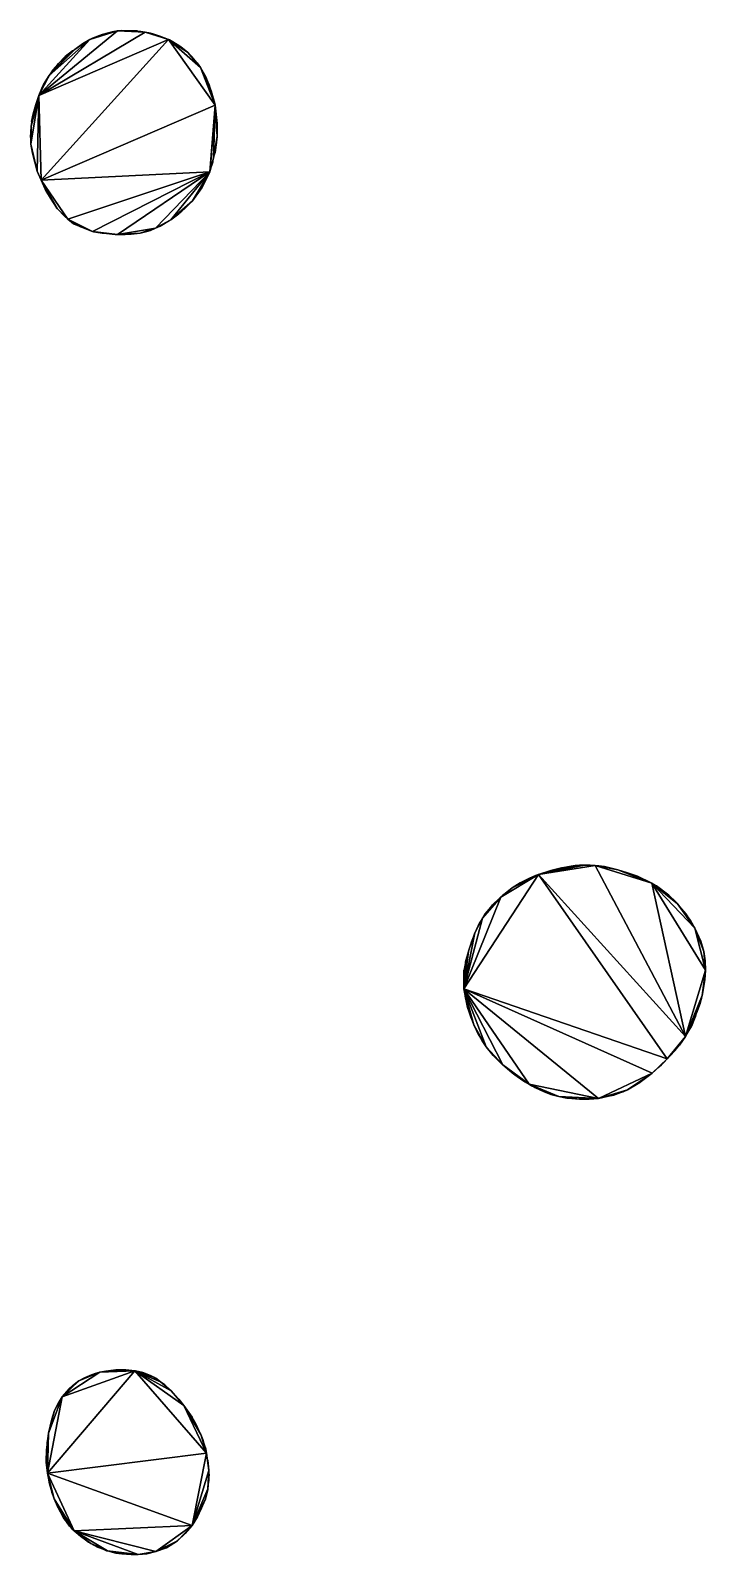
# Model space of a CAD drawing. Extents: x -71 to 81, y -65 to 68.
# Drawn here: x 25.6 to 81.1, y -57.7 to 67.6 of the extents above; entities that cross this region are included whole.
import ezdxf

# ---------------------------------------------------------------- set-up
doc = ezdxf.new("R2010")
doc.units = 0

msp = doc.modelspace()

# ---------------------------------------------------------------- linework, layer by layer
for points in [[(32.78, 67.53, 142), (30.53, 66.81, 142), (26.33, 62.21, 142)], [(35.07, 67.41, 142), (32.78, 67.53, 142), (26.33, 62.21, 142)], [(36.98, 66.82, 142), (35.07, 67.41, 142), (26.33, 62.21, 142)], [(36.98, 66.82, 142), (26.33, 62.21, 142), (26.53, 55.26, 142)], [(30.53, 66.81, 142), (27.17, 63.85, 142), (26.33, 62.21, 142)], [(40.8, 61.42, 142), (36.98, 66.82, 142), (26.53, 55.26, 142)], [(30.53, 66.81, 142), (29.28, 66.01, 142), (27.17, 63.85, 142)], [(30.53, 66.81, 142), (29.92, 66.46, 142), (29.28, 66.01, 142)], [(32.78, 67.53, 142), (31.54, 67.22, 142), (30.53, 66.81, 142)], [(31.54, 67.22, 142), (30.73, 66.92, 142), (30.53, 66.81, 142)], [(32.78, 67.53, 142), (32.34, 67.45, 142), (31.54, 67.22, 142)], [(34.41, 67.52, 142), (33.14, 67.56, 142), (32.78, 67.53, 142)], [(34.47, 67.51, 142), (34.41, 67.52, 142), (32.78, 67.53, 142)], [(35.07, 67.41, 142), (34.47, 67.51, 142), (32.78, 67.53, 142)], [(35.07, 67.41, 142), (34.71, 67.48, 142), (34.47, 67.51, 142)], [(35.78, 67.26, 142), (35.5, 67.34, 142), (35.07, 67.41, 142)], [(36.98, 66.82, 142), (35.78, 67.26, 142), (35.07, 67.41, 142)], [(36.98, 66.82, 142), (36.28, 67.09, 142), (35.78, 67.26, 142)], [(37.82, 66.33, 142), (37.05, 66.78, 142), (36.98, 66.82, 142)], [(38.58, 65.74, 142), (37.82, 66.33, 142), (36.98, 66.82, 142)], [(39.6, 64.53, 142), (38.58, 65.74, 142), (36.98, 66.82, 142)], [(40.8, 61.42, 142), (39.6, 64.53, 142), (36.98, 66.82, 142)], [(29.28, 66.01, 142), (29.09, 65.89, 142), (27.17, 63.85, 142)], [(29.09, 65.89, 142), (27.94, 64.86, 142), (27.17, 63.85, 142)], [(29.09, 65.89, 142), (28.48, 65.41, 142), (27.94, 64.86, 142)], [(38.58, 65.74, 142), (37.99, 66.21, 142), (37.82, 66.33, 142)], [(39.33, 64.91, 142), (38.89, 65.42, 142), (38.58, 65.74, 142)], [(39.6, 64.53, 142), (39.33, 64.91, 142), (38.58, 65.74, 142)], [(27.94, 64.86, 142), (27.46, 64.29, 142), (27.17, 63.85, 142)], [(39.6, 64.53, 142), (39.53, 64.64, 142), (39.33, 64.91, 142)], [(40.04, 63.75, 142), (39.99, 63.85, 142), (39.6, 64.53, 142)], [(40.48, 62.59, 142), (40.04, 63.75, 142), (39.6, 64.53, 142)], [(40.8, 61.42, 142), (40.48, 62.59, 142), (39.6, 64.53, 142)], [(27.17, 63.85, 142), (26.58, 62.81, 142), (26.33, 62.21, 142)], [(26.58, 62.81, 142), (26.46, 62.54, 142), (26.33, 62.21, 142)], [(27.17, 63.85, 142), (26.72, 63.11, 142), (26.58, 62.81, 142)], [(26.72, 63.11, 142), (26.7, 63.06, 142), (26.58, 62.81, 142)], [(27.17, 63.85, 142), (26.73, 63.14, 142), (26.72, 63.11, 142)], [(27.17, 63.85, 142), (27.08, 63.72, 142), (26.73, 63.14, 142)], [(40.48, 62.59, 142), (40.34, 63.06, 142), (40.04, 63.75, 142)], [(26.33, 62.21, 142), (25.71, 59.66, 142), (25.68, 58.22, 142)], [(26.33, 62.21, 142), (25.68, 58.22, 142), (26.19, 56, 142)], [(26.33, 62.21, 142), (25.86, 60.7, 142), (25.71, 59.66, 142)], [(26.33, 62.21, 142), (26.09, 61.49, 142), (25.86, 60.7, 142)], [(26.09, 61.49, 142), (26.03, 61.32, 142), (25.86, 60.7, 142)], [(26.33, 62.21, 142), (26.18, 61.81, 142), (26.09, 61.49, 142)], [(26.33, 62.21, 142), (26.19, 56, 142), (26.53, 55.26, 142)], [(40.37, 55.94, 142), (40.8, 61.42, 142), (26.53, 55.26, 142)], [(40.37, 55.94, 142), (40.4, 56.04, 142), (40.8, 61.42, 142)], [(40.4, 56.04, 142), (40.69, 57.06, 142), (40.8, 61.42, 142)], [(40.78, 61.55, 142), (40.63, 62.13, 142), (40.48, 62.59, 142)], [(40.8, 61.42, 142), (40.78, 61.55, 142), (40.48, 62.59, 142)], [(40.69, 57.06, 142), (40.98, 58.86, 142), (40.8, 61.42, 142)], [(40.8, 61.42, 142), (40.79, 61.49, 142), (40.78, 61.55, 142)], [(40.97, 59.91, 142), (40.95, 60.31, 142), (40.8, 61.42, 142)], [(40.98, 58.86, 142), (40.97, 59.91, 142), (40.8, 61.42, 142)], [(25.86, 60.7, 142), (25.74, 60.07, 142), (25.71, 59.66, 142)], [(25.86, 60.7, 142), (25.86, 60.7, 142), (25.74, 60.07, 142)], [(25.71, 59.66, 142), (25.65, 59.13, 142), (25.64, 58.76, 142)], [(25.71, 59.66, 142), (25.64, 58.76, 142), (25.68, 58.22, 142)], [(40.98, 58.86, 142), (40.99, 59.05, 142), (40.97, 59.91, 142)], [(25.68, 58.22, 142), (25.7, 58.07, 142), (25.8, 57.48, 142)], [(25.68, 58.22, 142), (25.8, 57.48, 142), (26.19, 56, 142)], [(40.69, 57.06, 142), (40.8, 57.51, 142), (40.98, 58.86, 142)], [(40.8, 57.51, 142), (40.94, 58.34, 142), (40.98, 58.86, 142)], [(25.8, 57.48, 142), (25.97, 56.77, 142), (26.19, 56, 142)], [(40.4, 56.04, 142), (40.64, 56.76, 142), (40.69, 57.06, 142)], [(26.19, 56, 142), (26.2, 55.98, 142), (26.34, 55.66, 142)], [(26.19, 56, 142), (26.34, 55.66, 142), (26.53, 55.26, 142)], [(40.37, 55.94, 142), (26.53, 55.26, 142), (28.71, 52.05, 142)], [(26.53, 55.26, 142), (26.7, 54.84, 142), (26.97, 54.27, 142)], [(26.53, 55.26, 142), (26.97, 54.27, 142), (27.26, 53.79, 142)], [(26.53, 55.26, 142), (27.26, 53.79, 142), (27.82, 52.94, 142)], [(26.53, 55.26, 142), (27.82, 52.94, 142), (27.85, 52.91, 142)], [(26.53, 55.26, 142), (27.85, 52.91, 142), (28.71, 52.05, 142)], [(40.37, 55.94, 142), (28.71, 52.05, 142), (30.74, 51.04, 142)], [(40.37, 55.94, 142), (30.74, 51.04, 142), (32.79, 50.8, 142)], [(32.79, 50.8, 142), (35.9, 51.31, 142), (40.37, 55.94, 142)], [(35.9, 51.31, 142), (37.17, 52.01, 142), (40.37, 55.94, 142)], [(37.17, 52.01, 142), (38.96, 53.57, 142), (40.37, 55.94, 142)], [(38.96, 53.57, 142), (39.72, 54.63, 142), (40.37, 55.94, 142)], [(39.72, 54.63, 142), (40.03, 55.19, 142), (40.37, 55.94, 142)], [(39.72, 54.63, 142), (39.79, 54.75, 142), (40.03, 55.19, 142)], [(40.03, 55.19, 142), (40.32, 55.82, 142), (40.37, 55.94, 142)], [(40.37, 55.94, 142), (40.39, 55.98, 142), (40.4, 56.04, 142)], [(38.96, 53.57, 142), (39.02, 53.65, 142), (39.72, 54.63, 142)], [(39.02, 53.65, 142), (39.55, 54.39, 142), (39.72, 54.63, 142)], [(27.85, 52.91, 142), (28.43, 52.29, 142), (28.71, 52.05, 142)], [(37.17, 52.01, 142), (38.07, 52.71, 142), (38.96, 53.57, 142)], [(37.17, 52.01, 142), (37.82, 52.48, 142), (38.07, 52.71, 142)], [(38.07, 52.71, 142), (38.35, 52.96, 142), (38.96, 53.57, 142)], [(38.35, 52.96, 142), (38.77, 53.36, 142), (38.96, 53.57, 142)], [(38.96, 53.57, 142), (39, 53.61, 142), (39.02, 53.65, 142)], [(28.71, 52.05, 142), (29.19, 51.68, 142), (29.77, 51.43, 142)], [(28.71, 52.05, 142), (29.77, 51.43, 142), (30.74, 51.04, 142)], [(29.77, 51.43, 142), (29.97, 51.33, 142), (30.74, 51.04, 142)], [(35.9, 51.31, 142), (37.05, 51.93, 142), (37.17, 52.01, 142)], [(35.9, 51.31, 142), (36.3, 51.47, 142), (37.05, 51.93, 142)], [(37.05, 51.93, 142), (37.15, 51.99, 142), (37.17, 52.01, 142)], [(30.74, 51.04, 142), (30.83, 51.02, 142), (31.53, 50.89, 142)], [(30.74, 51.04, 142), (31.53, 50.89, 142), (31.63, 50.89, 142)], [(30.74, 51.04, 142), (31.63, 50.89, 142), (32.79, 50.8, 142)], [(31.63, 50.89, 142), (32.6, 50.8, 142), (32.79, 50.8, 142)], [(32.79, 50.8, 142), (34.66, 50.91, 142), (35.9, 51.31, 142)], [(32.79, 50.8, 142), (33.41, 50.78, 142), (34.66, 50.91, 142)], [(32.79, 50.8, 142), (33.1, 50.78, 142), (33.41, 50.78, 142)], [(33.41, 50.78, 142), (33.9, 50.83, 142), (34.66, 50.91, 142)], [(34.66, 50.91, 142), (35.31, 51.07, 142), (35.9, 51.31, 142)], [(34.66, 50.91, 142), (34.69, 50.92, 142), (35.31, 51.07, 142)], [(35.31, 51.07, 142), (35.5, 51.13, 142), (35.9, 51.31, 142)], [(71.14, -1.04, 142), (70.74, -1.05, 142), (67.36, -1.81, 142)], [(72.03, -1.07, 142), (71.14, -1.04, 142), (67.36, -1.81, 142)], [(70.74, -1.05, 142), (70.39, -1.08, 142), (67.36, -1.81, 142)], [(72.03, -1.07, 142), (67.36, -1.81, 142), (79.46, -15.11, 142)], [(70.39, -1.08, 142), (69.46, -1.24, 142), (67.36, -1.81, 142)], [(69.46, -1.24, 142), (69.26, -1.27, 142), (67.36, -1.81, 142)], [(70.39, -1.08, 142), (70.06, -1.12, 142), (69.46, -1.24, 142)], [(71.14, -1.04, 142), (70.98, -1.04, 142), (70.74, -1.05, 142)], [(72.03, -1.07, 142), (71.62, -1.04, 142), (71.14, -1.04, 142)], [(72.79, -1.16, 142), (72.32, -1.09, 142), (72.03, -1.07, 142)], [(73.9, -1.42, 142), (72.79, -1.16, 142), (72.03, -1.07, 142)], [(76.69, -2.52, 142), (73.9, -1.42, 142), (72.03, -1.07, 142)], [(76.69, -2.52, 142), (72.03, -1.07, 142), (79.46, -15.11, 142)], [(73.9, -1.42, 142), (73.55, -1.33, 142), (72.79, -1.16, 142)], [(67.36, -1.81, 142), (64.29, -3.66, 142), (61.25, -11.2, 142)], [(67.36, -1.81, 142), (61.25, -11.2, 142), (77.95, -16.96, 142)], [(67.36, -1.81, 142), (65.21, -2.91, 142), (64.29, -3.66, 142)], [(67.36, -1.81, 142), (66.58, -2.15, 142), (65.21, -2.91, 142)], [(66.58, -2.15, 142), (65.86, -2.5, 142), (65.21, -2.91, 142)], [(67.36, -1.81, 142), (67.13, -1.9, 142), (66.58, -2.15, 142)], [(69.26, -1.27, 142), (68.38, -1.48, 142), (67.36, -1.81, 142)], [(67.36, -1.81, 142), (77.95, -16.96, 142), (79.46, -15.11, 142)], [(75.51, -1.95, 142), (74.69, -1.66, 142), (73.9, -1.42, 142)], [(76.69, -2.52, 142), (75.51, -1.95, 142), (73.9, -1.42, 142)], [(76.69, -2.52, 142), (75.53, -1.96, 142), (75.51, -1.95, 142)], [(64.29, -3.66, 142), (62.77, -5.39, 142), (61.25, -11.2, 142)], [(64.29, -3.66, 142), (63.6, -4.29, 142), (62.77, -5.39, 142)], [(64.29, -3.66, 142), (63.74, -4.16, 142), (63.6, -4.29, 142)], [(65.21, -2.91, 142), (64.53, -3.44, 142), (64.29, -3.66, 142)], [(64.53, -3.44, 142), (64.41, -3.54, 142), (64.29, -3.66, 142)], [(65.21, -2.91, 142), (65.19, -2.92, 142), (64.53, -3.44, 142)], [(78.09, -3.51, 142), (77.07, -2.74, 142), (76.69, -2.52, 142)], [(78.8, -4.21, 142), (78.09, -3.51, 142), (76.69, -2.52, 142)], [(80.22, -6.21, 142), (78.8, -4.21, 142), (76.69, -2.52, 142)], [(81.09, -9.67, 142), (80.22, -6.21, 142), (76.69, -2.52, 142)], [(79.46, -15.11, 142), (81.09, -9.67, 142), (76.69, -2.52, 142)], [(78.8, -4.21, 142), (78.67, -4.07, 142), (78.09, -3.51, 142)], [(63.6, -4.29, 142), (62.96, -5.05, 142), (62.77, -5.39, 142)], [(79.85, -5.59, 142), (79.51, -5.05, 142), (78.8, -4.21, 142)], [(80.22, -6.21, 142), (79.85, -5.59, 142), (78.8, -4.21, 142)], [(62.77, -5.39, 142), (62.13, -6.59, 142), (61.25, -11.2, 142)], [(62.77, -5.39, 142), (62.51, -5.82, 142), (62.13, -6.59, 142)], [(80.22, -6.21, 142), (79.98, -5.81, 142), (79.85, -5.59, 142)], [(80.7, -7.3, 142), (80.42, -6.59, 142), (80.22, -6.21, 142)], [(80.96, -8.13, 142), (80.7, -7.3, 142), (80.22, -6.21, 142)], [(81.09, -9.67, 142), (80.96, -8.13, 142), (80.22, -6.21, 142)], [(62.13, -6.59, 142), (61.62, -8.12, 142), (61.25, -11.2, 142)], [(62.13, -6.59, 142), (61.84, -7.36, 142), (61.62, -8.12, 142)], [(80.96, -8.13, 142), (80.95, -8.07, 142), (80.7, -7.3, 142)], [(61.62, -8.12, 142), (61.61, -8.13, 142), (61.25, -11.2, 142)], [(61.61, -8.13, 142), (61.37, -8.99, 142), (61.25, -11.2, 142)], [(61.61, -8.13, 142), (61.39, -8.9, 142), (61.37, -8.99, 142)], [(81.07, -8.9, 142), (81.06, -8.86, 142), (80.96, -8.13, 142)], [(81.09, -9.67, 142), (81.07, -8.9, 142), (80.96, -8.13, 142)], [(61.24, -9.67, 142), (61.2, -10.44, 142), (61.25, -11.2, 142)], [(61.37, -8.99, 142), (61.24, -9.67, 142), (61.25, -11.2, 142)], [(79.46, -15.11, 142), (80.83, -11.74, 142), (81.09, -9.67, 142)], [(80.83, -11.74, 142), (81.04, -10.47, 142), (81.09, -9.67, 142)], [(81.04, -10.47, 142), (81.04, -10.44, 142), (81.09, -9.67, 142)], [(81.09, -9.67, 142), (81.09, -9.62, 142), (81.07, -8.9, 142)], [(61.25, -11.2, 142), (61.35, -11.97, 142), (61.55, -12.74, 142)], [(61.25, -11.2, 142), (61.55, -12.74, 142), (62.05, -14.15, 142)], [(61.25, -11.2, 142), (62.05, -14.15, 142), (63.08, -15.98, 142)], [(61.25, -11.2, 142), (63.08, -15.98, 142), (64.45, -17.46, 142)], [(61.25, -11.2, 142), (64.45, -17.46, 142), (66.61, -19.05, 142)], [(61.25, -11.2, 142), (66.61, -19.05, 142), (72.29, -20.21, 142)], [(61.25, -11.2, 142), (72.29, -20.21, 142), (76.71, -18.13, 142)], [(61.25, -11.2, 142), (76.71, -18.13, 142), (77.95, -16.96, 142)], [(80.83, -11.74, 142), (80.93, -11.2, 142), (81.04, -10.47, 142)], [(79.46, -15.11, 142), (80.65, -12.42, 142), (80.83, -11.74, 142)], [(79.46, -15.11, 142), (80.42, -13.07, 142), (80.65, -12.42, 142)], [(80.42, -13.07, 142), (80.54, -12.74, 142), (80.65, -12.42, 142)], [(80.65, -12.42, 142), (80.78, -11.97, 142), (80.83, -11.74, 142)], [(61.55, -12.74, 142), (61.55, -12.74, 142), (61.55, -12.74, 142)], [(61.55, -12.74, 142), (61.8, -13.51, 142), (62.05, -14.15, 142)], [(61.55, -12.74, 142), (61.55, -12.74, 142), (62.05, -14.15, 142)], [(79.46, -15.11, 142), (80.26, -13.51, 142), (80.42, -13.07, 142)], [(79.46, -15.11, 142), (79.96, -14.28, 142), (80.26, -13.51, 142)], [(62.05, -14.15, 142), (62.12, -14.31, 142), (62.48, -15.05, 142)], [(62.05, -14.15, 142), (62.48, -15.05, 142), (62.75, -15.49, 142)], [(62.05, -14.15, 142), (62.75, -15.49, 142), (63.08, -15.98, 142)], [(62.75, -15.49, 142), (62.96, -15.82, 142), (63.08, -15.98, 142)], [(63.08, -15.98, 142), (63.54, -16.55, 142), (63.66, -16.67, 142)], [(63.08, -15.98, 142), (63.66, -16.67, 142), (64.45, -17.46, 142)], [(77.95, -16.96, 142), (78.96, -15.83, 142), (79.46, -15.11, 142)], [(77.95, -16.96, 142), (78.59, -16.28, 142), (78.96, -15.83, 142)], [(77.95, -16.96, 142), (78.2, -16.72, 142), (78.59, -16.28, 142)], [(78.96, -15.83, 142), (79.46, -15.12, 142), (79.46, -15.11, 142)], [(63.66, -16.67, 142), (64.39, -17.41, 142), (64.45, -17.46, 142)], [(64.45, -17.46, 142), (65.21, -18.11, 142), (65.22, -18.12, 142)], [(64.45, -17.46, 142), (65.22, -18.12, 142), (65.42, -18.26, 142)], [(64.45, -17.46, 142), (65.42, -18.26, 142), (66.61, -19.05, 142)], [(76.71, -18.13, 142), (77.69, -17.23, 142), (77.95, -16.96, 142)], [(76.71, -18.13, 142), (77.28, -17.62, 142), (77.69, -17.23, 142)], [(77.28, -17.62, 142), (77.49, -17.44, 142), (77.69, -17.23, 142)], [(65.22, -18.12, 142), (65.22, -18.12, 142), (65.42, -18.26, 142)], [(65.42, -18.26, 142), (65.83, -18.56, 142), (66.09, -18.74, 142)], [(65.42, -18.26, 142), (66.09, -18.74, 142), (66.61, -19.05, 142)], [(66.09, -18.74, 142), (66.25, -18.84, 142), (66.61, -19.05, 142)], [(72.29, -20.21, 142), (74.69, -19.5, 142), (76.71, -18.13, 142)], [(74.69, -19.5, 142), (75.56, -18.99, 142), (76.71, -18.13, 142)], [(75.56, -18.99, 142), (75.62, -18.95, 142), (76.71, -18.13, 142)], [(76.71, -18.13, 142), (77.05, -17.84, 142), (77.28, -17.62, 142)], [(76.71, -18.13, 142), (76.77, -18.08, 142), (77.05, -17.84, 142)], [(66.61, -19.05, 142), (66.8, -19.17, 142), (66.98, -19.27, 142)], [(66.61, -19.05, 142), (66.98, -19.27, 142), (67.84, -19.67, 142)], [(66.61, -19.05, 142), (67.84, -19.67, 142), (69.05, -20.04, 142)], [(66.61, -19.05, 142), (69.05, -20.04, 142), (72.29, -20.21, 142)], [(66.98, -19.27, 142), (67.07, -19.32, 142), (67.84, -19.67, 142)], [(67.84, -19.67, 142), (67.91, -19.7, 142), (68.38, -19.88, 142)], [(67.84, -19.67, 142), (68.38, -19.88, 142), (69.05, -20.04, 142)], [(68.38, -19.88, 142), (68.41, -19.89, 142), (69.05, -20.04, 142)], [(72.29, -20.21, 142), (74.14, -19.72, 142), (74.69, -19.5, 142)], [(72.29, -20.21, 142), (73.11, -20.03, 142), (74.14, -19.72, 142)], [(72.29, -20.21, 142), (72.64, -20.14, 142), (73.11, -20.03, 142)], [(73.11, -20.03, 142), (73.55, -19.94, 142), (74.14, -19.72, 142)], [(74.14, -19.72, 142), (74.33, -19.66, 142), (74.69, -19.5, 142)], [(74.69, -19.5, 142), (74.82, -19.43, 142), (75.56, -18.99, 142)], [(69.05, -20.04, 142), (69.69, -20.18, 142), (69.77, -20.19, 142)], [(69.05, -20.04, 142), (69.77, -20.19, 142), (70.74, -20.26, 142)], [(69.05, -20.04, 142), (70.74, -20.26, 142), (72.29, -20.21, 142)], [(69.77, -20.19, 142), (69.86, -20.2, 142), (70.74, -20.26, 142)], [(70.74, -20.26, 142), (71.53, -20.26, 142), (72.29, -20.21, 142)], [(70.74, -20.26, 142), (70.97, -20.27, 142), (71.53, -20.26, 142)], [(71.53, -20.26, 142), (72.25, -20.21, 142), (72.29, -20.21, 142)], [(72.29, -20.21, 142), (72.32, -20.2, 142), (72.64, -20.14, 142)], [(32.65, -42.51, 142), (31.82, -42.62, 142), (31.35, -42.71, 142)], [(33, -42.52, 142), (32.65, -42.51, 142), (31.35, -42.71, 142)], [(34.21, -42.59, 142), (33, -42.52, 142), (31.35, -42.71, 142)], [(34.21, -42.59, 142), (33.47, -42.51, 142), (33, -42.52, 142)], [(34.21, -42.59, 142), (28.24, -44.74, 142), (27.03, -51, 142)], [(34.21, -42.59, 142), (27.03, -51, 142), (40.11, -49.36, 142)], [(34.21, -42.59, 142), (31.35, -42.71, 142), (28.24, -44.74, 142)], [(31.35, -42.71, 142), (29.62, -43.43, 142), (28.24, -44.74, 142)], [(29.62, -43.43, 142), (28.85, -44.06, 142), (28.24, -44.74, 142)], [(29.62, -43.43, 142), (29.1, -43.84, 142), (28.85, -44.06, 142)], [(31.35, -42.71, 142), (30.65, -42.93, 142), (29.62, -43.43, 142)], [(30.65, -42.93, 142), (30.09, -43.17, 142), (29.62, -43.43, 142)], [(31.35, -42.71, 142), (30.96, -42.82, 142), (30.65, -42.93, 142)], [(34.87, -42.74, 142), (34.26, -42.6, 142), (34.21, -42.59, 142)], [(35.77, -43.12, 142), (34.87, -42.74, 142), (34.21, -42.59, 142)], [(36.32, -43.5, 142), (35.77, -43.12, 142), (34.21, -42.59, 142)], [(37.21, -44.24, 142), (36.32, -43.5, 142), (34.21, -42.59, 142)], [(38.24, -45.46, 142), (37.21, -44.24, 142), (34.21, -42.59, 142)], [(40.11, -49.36, 142), (38.24, -45.46, 142), (34.21, -42.59, 142)], [(35.77, -43.12, 142), (35.5, -42.97, 142), (34.87, -42.74, 142)], [(36.32, -43.5, 142), (35.93, -43.21, 142), (35.77, -43.12, 142)], [(36.68, -43.74, 142), (36.48, -43.6, 142), (36.32, -43.5, 142)], [(37.21, -44.24, 142), (36.68, -43.74, 142), (36.32, -43.5, 142)], [(37.21, -44.24, 142), (37.2, -44.23, 142), (36.68, -43.74, 142)], [(28.24, -44.74, 142), (27.11, -47.71, 142), (27.03, -51, 142)], [(28.24, -44.74, 142), (27.62, -45.86, 142), (27.11, -47.71, 142)], [(28.24, -44.74, 142), (27.91, -45.29, 142), (27.62, -45.86, 142)], [(28.24, -44.74, 142), (28.04, -45.07, 142), (27.91, -45.29, 142)], [(28.85, -44.06, 142), (28.39, -44.56, 142), (28.24, -44.74, 142)], [(37.82, -44.92, 142), (37.48, -44.54, 142), (37.21, -44.24, 142)], [(38.24, -45.46, 142), (37.82, -44.92, 142), (37.21, -44.24, 142)], [(38.24, -45.46, 142), (38.19, -45.38, 142), (37.82, -44.92, 142)], [(27.62, -45.86, 142), (27.4, -46.57, 142), (27.11, -47.71, 142)], [(27.62, -45.86, 142), (27.5, -46.19, 142), (27.4, -46.57, 142)], [(27.91, -45.29, 142), (27.8, -45.5, 142), (27.62, -45.86, 142)], [(38.92, -46.41, 142), (38.78, -46.18, 142), (38.24, -45.46, 142)], [(39.63, -47.83, 142), (38.92, -46.41, 142), (38.24, -45.46, 142)], [(40.11, -49.36, 142), (39.63, -47.83, 142), (38.24, -45.46, 142)], [(27.4, -46.57, 142), (27.28, -46.94, 142), (27.11, -47.71, 142)], [(39.63, -47.83, 142), (39.24, -46.97, 142), (38.92, -46.41, 142)], [(27.11, -47.71, 142), (26.95, -49.12, 142), (26.93, -49.99, 142)], [(27.11, -47.71, 142), (26.93, -49.99, 142), (27.03, -51, 142)], [(27.11, -47.71, 142), (26.99, -48.49, 142), (26.95, -49.12, 142)], [(39.8, -48.24, 142), (39.72, -48.04, 142), (39.63, -47.83, 142)], [(40.11, -49.36, 142), (39.8, -48.24, 142), (39.63, -47.83, 142)], [(40.11, -49.36, 142), (40.01, -48.89, 142), (39.8, -48.24, 142)], [(26.95, -49.12, 142), (26.93, -49.28, 142), (26.93, -49.99, 142)], [(26.93, -49.99, 142), (26.93, -50.09, 142), (26.93, -50.11, 142)], [(26.93, -49.99, 142), (26.93, -50.11, 142), (27.03, -51, 142)], [(27.03, -51, 142), (38.92, -55.3, 142), (40.11, -49.36, 142)], [(38.92, -55.3, 142), (40.3, -50.78, 142), (40.11, -49.36, 142)], [(40.11, -49.36, 142), (40.07, -49.09, 142), (40.01, -48.89, 142)], [(40.3, -50.78, 142), (40.22, -49.95, 142), (40.11, -49.36, 142)], [(40.3, -50.78, 142), (40.26, -50.34, 142), (40.22, -49.95, 142)], [(26.93, -50.11, 142), (27.01, -50.91, 142), (27.03, -51, 142)], [(27.03, -51, 142), (27.15, -51.75, 142), (27.22, -51.99, 142)], [(27.03, -51, 142), (27.22, -51.99, 142), (27.6, -53.12, 142)], [(27.03, -51, 142), (27.6, -53.12, 142), (29.24, -55.76, 142)], [(27.03, -51, 142), (29.24, -55.76, 142), (38.92, -55.3, 142)], [(38.92, -55.3, 142), (40.21, -52.31, 142), (40.3, -50.78, 142)], [(40.21, -52.31, 142), (40.32, -51.09, 142), (40.3, -50.78, 142)], [(40.21, -52.31, 142), (40.31, -51.58, 142), (40.32, -51.09, 142)], [(27.22, -51.99, 142), (27.38, -52.58, 142), (27.6, -53.12, 142)], [(38.92, -55.3, 142), (40.01, -53.14, 142), (40.21, -52.31, 142)], [(40.01, -53.14, 142), (40.2, -52.37, 142), (40.21, -52.31, 142)], [(40.01, -53.14, 142), (40.01, -53.13, 142), (40.2, -52.37, 142)], [(27.6, -53.12, 142), (27.75, -53.52, 142), (27.85, -53.76, 142)], [(27.6, -53.12, 142), (27.85, -53.76, 142), (29.24, -55.76, 142)], [(27.85, -53.76, 142), (28.2, -54.42, 142), (28.39, -54.73, 142)], [(27.85, -53.76, 142), (28.39, -54.73, 142), (29.24, -55.76, 142)], [(38.92, -55.3, 142), (39.36, -54.59, 142), (40.01, -53.14, 142)], [(39.36, -54.59, 142), (39.73, -53.87, 142), (40.01, -53.14, 142)], [(28.39, -54.73, 142), (28.4, -54.73, 142), (28.4, -54.74, 142)], [(28.39, -54.73, 142), (28.4, -54.74, 142), (29.24, -55.76, 142)], [(28.4, -54.74, 142), (28.45, -54.81, 142), (28.85, -55.38, 142)], [(28.4, -54.74, 142), (28.85, -55.38, 142), (29.24, -55.76, 142)], [(38.92, -55.3, 142), (39.23, -54.85, 142), (39.36, -54.59, 142)], [(28.85, -55.38, 142), (29.03, -55.58, 142), (29.24, -55.76, 142)], [(29.24, -55.76, 142), (35.94, -57.44, 142), (38.92, -55.3, 142)], [(29.24, -55.76, 142), (29.74, -56.2, 142), (30.17, -56.49, 142)], [(29.24, -55.76, 142), (30.17, -56.49, 142), (30.6, -56.8, 142)], [(29.24, -55.76, 142), (30.6, -56.8, 142), (31.96, -57.39, 142)], [(29.24, -55.76, 142), (31.96, -57.39, 142), (34.48, -57.69, 142)], [(29.24, -55.76, 142), (34.48, -57.69, 142), (35.94, -57.44, 142)], [(35.94, -57.44, 142), (37.71, -56.56, 142), (38.92, -55.3, 142)], [(37.71, -56.56, 142), (38.35, -55.97, 142), (38.92, -55.3, 142)], [(37.71, -56.56, 142), (37.75, -56.52, 142), (38.35, -55.97, 142)], [(38.35, -55.97, 142), (38.75, -55.51, 142), (38.92, -55.3, 142)], [(30.17, -56.49, 142), (30.42, -56.69, 142), (30.6, -56.8, 142)], [(30.6, -56.8, 142), (31.14, -57.09, 142), (31.6, -57.27, 142)], [(30.6, -56.8, 142), (31.6, -57.27, 142), (31.96, -57.39, 142)], [(31.6, -57.27, 142), (31.89, -57.38, 142), (31.96, -57.39, 142)], [(31.96, -57.39, 142), (32.66, -57.58, 142), (33.14, -57.65, 142)], [(31.96, -57.39, 142), (33.14, -57.65, 142), (33.52, -57.67, 142)], [(31.96, -57.39, 142), (33.52, -57.67, 142), (34.48, -57.69, 142)], [(34.48, -57.69, 142), (35.21, -57.63, 142), (35.94, -57.44, 142)], [(35.21, -57.63, 142), (35.31, -57.6, 142), (35.94, -57.44, 142)], [(35.94, -57.44, 142), (36.81, -57.16, 142), (37.71, -56.56, 142)], [(35.94, -57.44, 142), (36.79, -57.16, 142), (36.81, -57.16, 142)], [(36.81, -57.16, 142), (36.82, -57.15, 142), (37.71, -56.56, 142)], [(33.52, -57.67, 142), (33.9, -57.7, 142), (34.48, -57.69, 142)], [(34.48, -57.69, 142), (35.09, -57.64, 142), (35.21, -57.63, 142)]]:
    msp.add_3dface(points)

doc.saveas('drawing.dxf')
